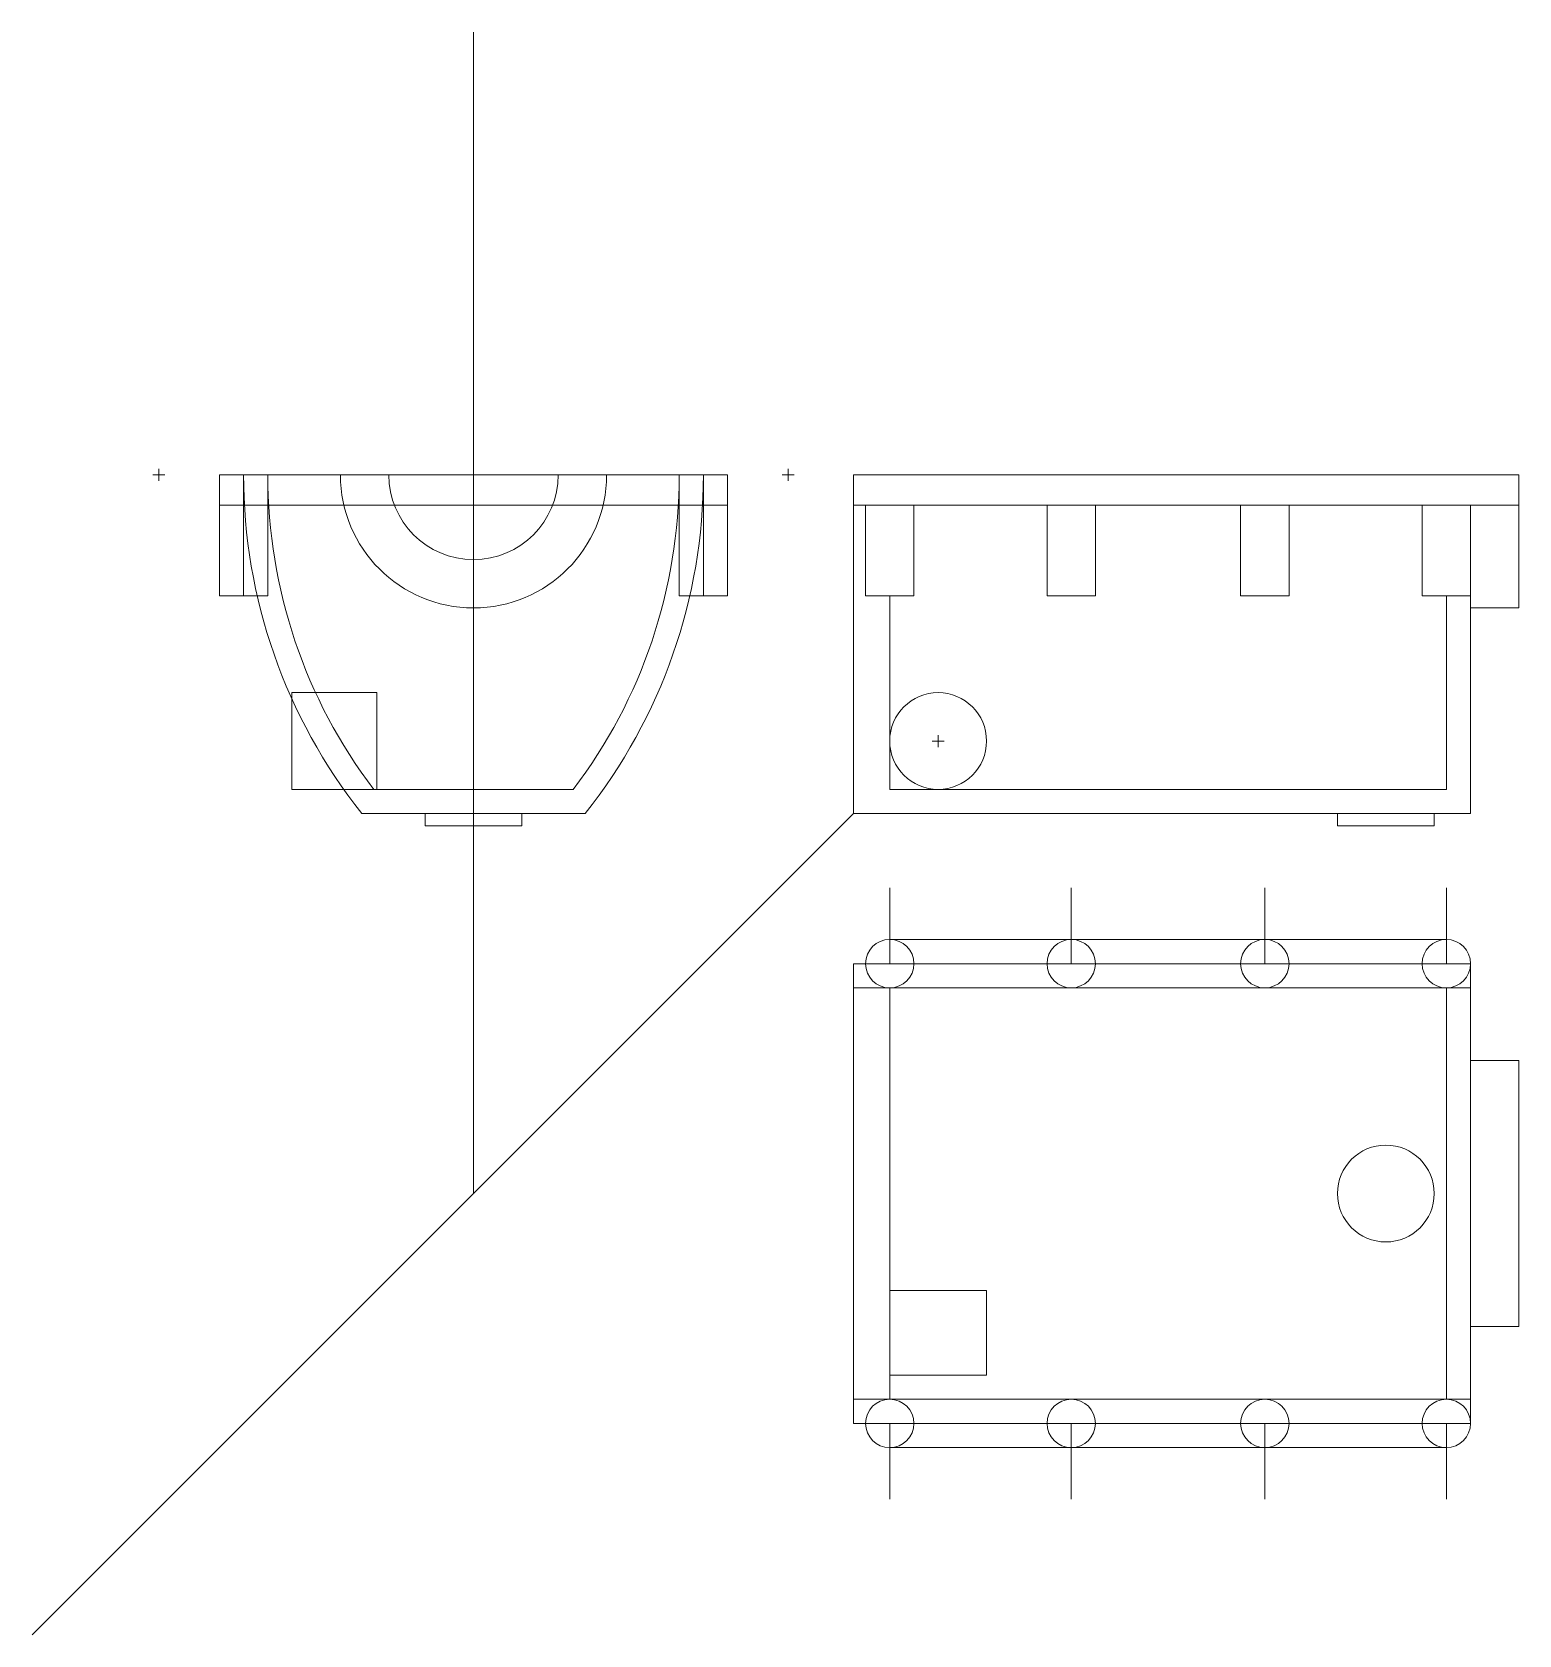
# Model space of a CAD drawing. Header units: inches. Extents: x -3.9 to 5.9, y -7.6 to 2.9.
import ezdxf

# ---------------------------------------------------------------- set-up
doc = ezdxf.new("R2010")
doc.units = ezdxf.units.IN
doc.layers.get('0').update_dxf_attribs({"linetype": 'CONTINUOUS', "lineweight": 0})

msp = doc.modelspace()

# ---------------------------------------------------------------- linework, layer by layer
for p, q in [((-0.9625, -4.73715), (-0.9625, 2.91885)), ((-3.075875, 0), (-2.996125, 0)), ((-3.036, -0.039875), (-3.036, 0.039875)), ((-2.31825, 0), (-2.63725, 0)), ((-2.63725, -0.7975), (-2.63725, 0)), ((-2.47775, -0.7975), (-2.47775, 0)), ((-2.31825, -0.7975), (-2.31825, 0)), ((0.71225, 0), (-2.31825, 0)), ((0.39325, -0.7975), (0.39325, 0)), ((0.55275, -0.7975), (0.55275, 0)), ((0.71225, -0.7975), (0.71225, 0)), ((1.071125, 0), (1.150875, 0)), ((1.111, -0.039875), (1.111, 0.039875)), ((1.54165, 0), (1.54165, -2.233)), ((1.54165, 0), (5.9279, 0)), ((5.9279, 0), (5.9279, -0.87725)), ((0.71225, -0.199375), (-2.63725, -0.199375)), ((1.54165, -0.199375), (5.9279, -0.199375)), ((1.6214, -0.199375), (1.6214, -0.7975)), ((1.9404, -0.199375), (1.9404, -0.7975)), ((2.81765, -0.199375), (2.81765, -0.7975)), ((3.13665, -0.199375), (3.13665, -0.7975)), ((4.09365, -0.199375), (4.09365, -0.7975)), ((4.41265, -0.199375), (4.41265, -0.7975)), ((5.2899, -0.199375), (5.2899, -0.7975)), ((5.6089, -0.199375), (5.6089, -2.233)), ((-2.31825, -0.7975), (-2.63725, -0.7975)), ((0.71225, -0.7975), (0.39325, -0.7975)), ((1.6214, -0.7975), (1.9404, -0.7975)), ((1.7809, -0.7975), (1.7809, -2.0735)), ((1.9404, -0.7975), (1.9404, -0.7975)), ((2.81765, -0.7975), (3.13665, -0.7975)), ((3.13665, -0.7975), (3.13665, -0.7975)), ((4.09365, -0.7975), (4.41265, -0.7975)), ((4.41265, -0.7975), (4.41265, -0.7975)), ((5.2899, -0.7975), (5.6089, -0.7975)), ((5.4494, -0.7975), (5.4494, -2.0735)), ((5.4494, -0.7975), (5.4494, -0.7975)), ((5.6089, -0.87725), (5.9279, -0.87725)), ((-1.6005, -1.4355), (-2.15875, -1.4355)), ((-2.15875, -2.0735), (-2.15875, -1.4355)), ((-1.6005, -2.0735), (-1.6005, -1.4355)), ((2.060025, -1.7545), (2.139775, -1.7545)), ((2.0999, -1.794375), (2.0999, -1.714625)), ((-0.304635, -2.0735), (-2.15875, -2.0735)), ((1.7809, -2.0735), (5.4494, -2.0735)), ((1.54165, -2.233), (-3.87196, -7.64661)), ((-0.226581, -2.233), (-1.698419, -2.233)), ((-1.2815, -2.31275), (-1.2815, -2.233)), ((-0.6435, -2.31275), (-1.2815, -2.31275)), ((-0.6435, -2.31275), (-0.6435, -2.233)), ((1.54165, -2.233), (5.6089, -2.233)), ((4.73165, -2.233), (4.73165, -2.31275)), ((4.73165, -2.31275), (5.36965, -2.31275)), ((5.36965, -2.233), (5.36965, -2.31275)), ((1.7809, -3.2219), (1.7809, -2.7219)), ((2.97715, -3.2219), (2.97715, -2.7219)), ((4.25315, -3.2219), (4.25315, -2.7219)), ((5.4494, -3.2219), (5.4494, -2.7219)), ((1.7809, -3.0624), (5.4494, -3.0624)), ((5.6089, -3.2219), (1.54165, -3.2219)), ((1.54165, -3.2219), (1.54165, -6.2524)), ((5.6089, -3.2219), (5.6089, -6.2524)), ((5.6089, -3.3814), (1.54165, -3.3814)), ((1.7809, -3.3814), (1.7809, -6.0929)), ((5.4494, -3.3814), (5.4494, -6.0929)), ((5.9279, -3.8599), (5.6089, -3.8599)), ((5.9279, -3.8599), (5.9279, -5.6144)), ((2.4189, -5.37515), (1.7809, -5.37515)), ((1.7809, -5.37515), (1.7809, -5.9334)), ((2.4189, -5.37515), (2.4189, -5.9334)), ((5.9279, -5.6144), (5.6089, -5.6144)), ((2.4189, -5.9334), (1.7809, -5.9334)), ((5.6089, -6.0929), (1.54165, -6.0929)), ((5.6089, -6.2524), (1.54165, -6.2524)), ((1.7809, -6.2524), (1.7809, -6.7524)), ((2.97715, -6.2524), (2.97715, -6.7524)), ((4.25315, -6.2524), (4.25315, -6.7524)), ((5.4494, -6.2524), (5.4494, -6.7524)), ((1.7809, -6.4119), (5.4494, -6.4119))]:
    msp.add_line(p, q)
for centre, radius in [((2.0999, -1.7545), 0.319), ((1.7809, -3.2219), 0.1595), ((2.97715, -3.2219), 0.1595), ((4.25315, -3.2219), 0.1595), ((5.4494, -3.2219), 0.1595), ((5.05065, -4.73715), 0.319), ((1.7809, -6.2524), 0.1595), ((2.97715, -6.2524), 0.1595), ((4.25315, -6.2524), 0.1595), ((5.4494, -6.2524), 0.1595)]:
    msp.add_circle(centre, radius)
for centre, radius, start, end in [((1.111, 0), 3.58875, 180, 218.4785951), ((1.111, 0), 3.42925, 180, 217.203744), ((-0.9625, 0), 0.87725, 180, 0), ((-0.9625, 0), 0.55825, 180, 360), ((-3.036, 0), 3.42925, 322.796256, 0), ((-3.036, 0), 3.58875, 321.5214049, 0)]:
    msp.add_arc(centre, radius, start, end)

doc.saveas('drawing.dxf')
